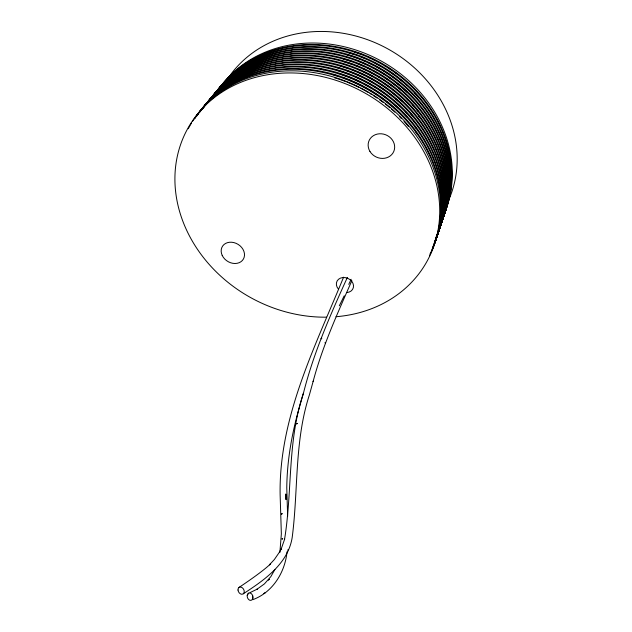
<?xml version="1.0" encoding="UTF-8"?>
<svg xmlns="http://www.w3.org/2000/svg" width="632" height="632" viewBox="0 0 632 632"><rect width="100%" height="100%" fill="white"/><g stroke="black" fill="none" stroke-linecap="round" stroke-linejoin="round"><path stroke-width="0.95" d="M285.885 496.689L285.838 493.971L285.964 499.58L285.893 496.547M282.141 539.128L282.638 538.432L282.141 539.128L282.172 538.63M281.224 549.137L281.651 549.35L280.798 549.777M287.031 551.783C285.072 572.292 272.716 592.326 252.855 599.657M279.889 552.431L281.351 533.898L280.134 494.974C278.704 417.618 315.06 346.905 343.595 277.164M296.811 423.898L297.301 423.385L296.503 423.843L296.874 423.582M347.371 277.432C330.267 315.092 313.48 353.075 303.407 393.349L303.305 393.728C287.315 440.907 292.458 491.206 284.526 539.546L284.637 539.167L281.485 548.134L279.431 552.218L279.66 551.831L274.375 559.51L269.374 564.889M303.352 393.317L298.565 410.168C291.502 435.456 287.062 461.526 286.77 487.817L287.647 516.328M321.285 338.815L321.807 338.262L321.072 338.72L321.412 338.46M351.85 280.663C337.425 313.654 322.367 346.541 313.124 381.467L313.227 381.088L309.364 395.008C294.33 441.215 298.375 490.108 292.182 537.548C287.923 564.005 264.034 580.223 243.328 593.772M348.761 284.376L351.147 279.281M281.753 513.429L281.406 514.172L282.235 513.729L281.753 513.429L281.777 513.934M339.313 305.817L344.211 295.792M274.936 569.456L270.796 576.684L264.413 583.897L256.797 589.395L257.208 589.135L250.098 592.579M247.231 595.328A3.808 2.789 72.9 0 1 251.971 594.333A3.808 2.789 72.9 0 1 251.007 600.353A3.808 2.789 72.9 0 1 247.231 595.328L248.668 593.132M268.505 579.923L269.358 579.331L268.505 579.923L268.884 579.497M325.085 342.923L325.488 342.505L325.14 342.765M270.117 564.281C263.331 570.814 248.542 581.092 238.904 587.499M269.706 564.542L270.441 563.934M287.757 550.203L287.947 549.721M252.603 595.455L252.776 598.591M197.121 115.648A135.145 116.32 29.2 0 1 200.976 110.126A135.327 116.414 29.2 0 0 196.489 116.406M433.11 246.362A135.145 116.32 29.2 0 0 372.232 87.99A135.145 116.32 29.2 0 0 202.153 108.593A135.327 116.414 29.2 0 1 372.295 89.041A135.327 116.414 29.2 0 1 432.794 247.294M194.498 118.792A135.904 116.699 29.2 0 1 198.369 113.254A135.722 116.612 29.2 0 0 195.138 118.034M431.411 251.109A135.904 116.699 29.2 0 0 370.976 91.45A135.904 116.699 29.2 0 0 199.546 111.714A135.722 116.612 29.2 0 1 370.431 90.107A135.722 116.612 29.2 0 1 432.13 249.3M430.992 251.978A135.904 116.699 29.2 0 1 430.139 253.693M326.602 317.169A136.828 117.157 29.2 0 1 183.075 138.116A136.828 117.157 29.2 0 1 407.055 127.538A136.828 117.157 29.2 0 1 335.979 316.727M188.289 128.746A136.299 116.896 29.2 0 1 191.591 122.885M192.61 121.249A136.299 116.896 29.2 0 1 366.655 91.119A136.299 116.896 29.2 0 1 429.46 255.723M228.397 77.744A126.408 111.745 29.3 0 1 229.456 76.227M230.538 74.726A126.408 111.745 29.3 0 1 391.327 50.876A126.408 111.745 29.3 0 1 447.638 202.374M218.87 89.057A129.315 113.318 29.2 0 1 219.952 87.524M221.066 86.015A129.315 113.318 29.2 0 1 383.292 62.205A129.315 113.318 29.2 0 1 444.193 213.9M338.515 289.219A8.824 7.276 23.4 0 1 340.435 278.127A8.824 7.276 23.4 0 1 352.94 283.286A8.824 7.276 23.4 0 1 346.644 292.569M334.439 77.768A133.573 114.692 29.2 0 1 346.044 81.749M346.928 82.097A133.573 114.692 29.2 0 1 359.055 87.508M360.746 88.361A133.573 114.692 29.2 0 1 368.243 92.485M369.878 93.449A133.573 114.692 29.2 0 1 371.498 94.445M373.109 95.448A133.573 114.692 29.2 0 1 377.067 98.055M379.413 99.682A133.573 114.692 29.2 0 1 383.237 102.471M385.481 104.201A133.573 114.692 29.2 0 1 389.873 107.772M391.311 108.996A133.573 114.692 29.2 0 1 394.818 112.133M399.535 116.675A133.573 114.692 29.2 0 1 401.494 118.682M404.038 121.407A133.573 114.692 29.2 0 1 408.367 126.392M333.222 74.647A133.004 114.408 29.2 0 1 337.709 75.966M343.065 77.744A133.004 114.408 29.2 0 1 347.474 79.379M349.227 80.074A133.004 114.408 29.2 0 1 351.842 81.157M353.572 81.907A133.004 114.408 29.2 0 1 356.164 83.069M357.87 83.866A133.004 114.408 29.2 0 1 361.267 85.533M362.104 85.96A133.004 114.408 29.2 0 1 363.787 86.837M365.454 87.737A133.004 114.408 29.2 0 1 367.105 88.654M368.756 89.586A133.004 114.408 29.2 0 1 374.413 93.023M375.211 93.528A133.004 114.408 29.2 0 1 378.355 95.614M379.911 96.688A133.004 114.408 29.2 0 1 384.493 100.014M386.737 101.728A133.004 114.408 29.2 0 1 391.816 105.9M393.238 107.124A133.004 114.408 29.2 0 1 396.706 110.268M416.053 132.349A133.004 114.408 29.2 0 1 417.159 133.929M354.244 51.808A127.103 111.366 29.2 0 1 362.365 54.668M368.567 57.228A127.103 111.366 29.2 0 1 371.189 58.421M372.927 59.234A127.103 111.366 29.2 0 1 375.511 60.514M384.77 65.625A127.103 111.366 29.2 0 1 386.413 66.629M388.04 67.648A127.103 111.366 29.2 0 1 392.038 70.294M394.4 71.945A127.103 111.366 29.2 0 1 396.722 73.644M216.065 92.865A129.671 113.507 29.2 0 1 217.108 91.308M218.719 89.001A129.671 113.507 29.2 0 1 381.531 63.161A129.671 113.507 29.2 0 1 443.585 215.725M199.522 112.441A134.758 116.13 29.2 0 1 369.752 84.404A134.758 116.13 29.2 0 1 433.773 244.371M320.25 69.078A132.444 114.131 29.2 0 1 324.121 69.796M340.063 73.92A132.444 114.131 29.2 0 1 348.011 76.701M348.888 77.033A132.444 114.131 29.2 0 1 360.09 81.907M364.293 84.016A132.444 114.131 29.2 0 1 372.509 88.63M374.112 89.61A132.444 114.131 29.2 0 1 375.708 90.605M378.07 92.146A132.444 114.131 29.2 0 1 381.949 94.8M383.482 95.898A132.444 114.131 29.2 0 1 386.492 98.142M390.165 101.033A132.444 114.131 29.2 0 1 393.744 104.043M395.142 105.275A132.444 114.131 29.2 0 1 398.571 108.42M402.758 112.543A132.444 114.131 29.2 0 1 406.803 116.857M414.868 126.653A132.444 114.131 29.2 0 1 416.022 128.209M215.488 93.568A129.844 113.594 29.2 0 1 216.523 92.003M218.143 89.697A129.844 113.594 29.2 0 1 380.211 63.334A129.844 113.594 29.2 0 1 444.019 214.84M348.327 52.567A127.617 111.635 29.2 0 1 354.742 54.542M361.07 56.817A127.617 111.635 29.2 0 1 363.748 57.883M375.132 63.129A127.617 111.635 29.2 0 1 376.846 64.022M378.544 64.938A127.617 111.635 29.2 0 1 380.235 65.878M390.078 71.969A127.617 111.635 29.2 0 1 394.028 74.734M397.117 77.033A127.617 111.635 29.2 0 1 398.626 78.21M400.127 79.411A127.617 111.635 29.2 0 1 403.082 81.86M405.246 83.756A127.617 111.635 29.2 0 1 407.371 85.683M414.782 93.078A127.617 111.635 29.2 0 1 418.566 97.312M215.283 93.496A130.2 113.784 29.2 0 1 216.902 91.19A130.366 113.871 29.2 0 0 214.698 94.2M218.024 89.673A130.2 113.784 29.2 0 1 381.254 65.894A130.2 113.784 29.2 0 1 442.692 218.419M200.147 111.69A134.577 116.035 29.2 0 1 369.68 83.377A134.577 116.035 29.2 0 1 434.476 242.577M202.011 109.304A134.189 115.846 29.2 0 1 372.019 82.579A134.189 115.846 29.2 0 1 434.326 242.34M336.161 70.018A131.891 113.847 29.2 0 1 350.286 74.71M355.476 76.835A131.891 113.847 29.2 0 1 358.052 77.965M359.75 78.755A131.891 113.847 29.2 0 1 362.286 79.964M363.961 80.801A131.891 113.847 29.2 0 1 368.108 82.982M369.752 83.89A131.891 113.847 29.2 0 1 371.379 84.822M372.998 85.77A131.891 113.847 29.2 0 1 376.988 88.219M378.56 89.231A131.891 113.847 29.2 0 1 383.972 92.936M385.481 94.034A131.891 113.847 29.2 0 1 387.724 95.716M394.234 100.994A131.891 113.847 29.2 0 1 400.419 106.603M405.278 111.485A131.891 113.847 29.2 0 1 407.284 113.634M413.597 121.052A131.891 113.847 29.2 0 1 414.789 122.576M218.008 89.61A130.366 113.871 29.2 0 1 381.799 67.134A130.366 113.871 29.2 0 1 442.029 220.149M346.052 54.455A128.138 111.911 29.2 0 1 359.758 58.981M363.345 60.427A128.138 111.911 29.2 0 1 366.015 61.573M367.785 62.363A128.138 111.911 29.2 0 1 373.022 64.883M375.606 66.218A128.138 111.911 29.2 0 1 380.693 69.054M382.36 70.041A128.138 111.911 29.2 0 1 384.019 71.053M385.654 72.08A128.138 111.911 29.2 0 1 389.691 74.75M392.859 76.978A128.138 111.911 29.2 0 1 395.964 79.292M409.726 91.277A128.138 111.911 29.2 0 1 413.059 94.697M213.442 95.709A130.729 114.06 29.2 0 1 216.76 91.111M217.929 89.618A130.729 114.06 29.2 0 1 381.894 69.204A130.729 114.06 29.2 0 1 441.413 222.006M202.09 109.352A134.016 115.751 29.2 0 1 371.474 81.291A134.016 115.751 29.2 0 1 435.037 240.563M203.409 107.764A133.636 115.561 29.2 0 1 372.359 79.695A133.636 115.561 29.2 0 1 435.693 238.604M337.614 67.735A131.345 113.57 29.2 0 1 340.277 68.501M347.324 70.792A131.345 113.57 29.2 0 1 351.676 72.404M352.545 72.743A131.345 113.57 29.2 0 1 361.938 76.828M368.598 80.193A131.345 113.57 29.2 0 1 370.233 81.086M371.869 82.002A131.345 113.57 29.2 0 1 373.488 82.934M378.26 85.849A131.345 113.57 29.2 0 1 381.38 87.895M382.921 88.938A131.345 113.57 29.2 0 1 385.212 90.55M387.463 92.201A131.345 113.57 29.2 0 1 389.683 93.884M391.192 95.069A131.345 113.57 29.2 0 1 393.491 96.941M395.758 98.853A131.345 113.57 29.2 0 1 398.713 101.468M400.159 102.803A131.345 113.57 29.2 0 1 402.987 105.52M410.358 113.349A131.345 113.57 29.2 0 1 412.87 116.304M212.858 96.412A130.903 114.155 29.2 0 1 378.22 68.019A130.903 114.155 29.2 0 1 440.741 223.736M358.439 61.17A128.659 112.188 29.2 0 1 361.149 62.252M362.942 62.995A128.659 112.188 29.2 0 1 365.612 64.164M372.627 67.537A128.659 112.188 29.2 0 1 374.357 68.446M376.072 69.37A128.659 112.188 29.2 0 1 377.77 70.318M379.461 71.282A128.659 112.188 29.2 0 1 384.454 74.323M388.506 77.009A128.659 112.188 29.2 0 1 391.69 79.245M396.335 82.752A128.659 112.188 29.2 0 1 407.253 92.264M211.594 97.936A131.266 114.345 29.2 0 1 377.367 69.544A131.266 114.345 29.2 0 1 440.117 225.616M204.025 107.029A133.455 115.466 29.2 0 1 373.251 79.221A133.455 115.466 29.2 0 1 435.59 238.556M205.329 105.457A133.076 115.277 29.2 0 1 374.128 77.641A133.076 115.277 29.2 0 1 436.238 236.613M339.992 65.736A130.8 113.294 29.2 0 1 348.43 68.414M353.051 70.112A130.8 113.294 29.2 0 1 355.634 71.139M357.349 71.858A130.8 113.294 29.2 0 1 359.9 72.964M361.591 73.731A130.8 113.294 29.2 0 1 364.948 75.326M366.607 76.156A130.8 113.294 29.2 0 1 374.768 80.604M377.162 82.034A130.8 113.294 29.2 0 1 378.734 83.013M380.298 84.009A130.8 113.294 29.2 0 1 383.395 86.055M384.92 87.113A130.8 113.294 29.2 0 1 387.187 88.725M390.157 90.945A130.8 113.294 29.2 0 1 391.619 92.075M393.159 93.299A130.8 113.294 29.2 0 1 396.193 95.811M397.678 97.099A130.8 113.294 29.2 0 1 402.734 101.736M211.001 98.647A131.44 114.431 29.2 0 1 377.446 70.523A131.44 114.431 29.2 0 1 439.438 227.354M343.287 58.808A129.189 112.464 29.2 0 1 351.629 61.383M358.02 63.729A129.189 112.464 29.2 0 1 360.73 64.835M362.531 65.602A129.189 112.464 29.2 0 1 364.316 66.384M367.863 68.035A129.189 112.464 29.2 0 1 370.494 69.33M373.093 70.681A129.189 112.464 29.2 0 1 378.228 73.541M384.872 77.649A129.189 112.464 29.2 0 1 388.917 80.398M392.077 82.689A129.189 112.464 29.2 0 1 395.174 85.051M398.942 88.117A129.189 112.464 29.2 0 1 401.146 90.021M403.319 91.956A129.189 112.464 29.2 0 1 405.444 93.931M412.198 100.796A129.189 112.464 29.2 0 1 414.118 102.929M209.721 100.18A131.811 114.621 29.2 0 1 376.593 72.064A131.811 114.621 29.2 0 1 438.806 229.242M205.937 104.722A132.902 115.19 29.2 0 1 374.057 76.638A132.902 115.19 29.2 0 1 436.941 234.851M207.233 103.166A132.53 114.992 29.2 0 1 374.926 75.074A132.53 114.992 29.2 0 1 437.581 232.932M358.067 69.323A130.255 113.017 29.2 0 1 360.785 70.484M362.586 71.297A130.255 113.017 29.2 0 1 366.149 72.98M367.911 73.857A130.255 113.017 29.2 0 1 373.141 76.638M374.863 77.61A130.255 113.017 29.2 0 1 376.569 78.605M379.097 80.138A130.255 113.017 29.2 0 1 380.772 81.18M384.88 83.898A130.255 113.017 29.2 0 1 388.901 86.742M392.812 89.712A130.255 113.017 29.2 0 1 394.344 90.937M405.27 100.693A130.255 113.017 29.2 0 1 408.667 104.162M418.637 115.893A130.255 113.017 29.2 0 1 419.774 117.426M209.129 100.899A131.977 114.716 29.2 0 1 375.716 72.522A131.977 114.716 29.2 0 1 438.9 229.266M207.841 102.439A132.357 114.905 29.2 0 1 374.855 74.078A132.357 114.905 29.2 0 1 438.268 231.178M342.82 61.272A129.718 112.741 29.2 0 1 353.027 64.575M355.769 65.602A129.718 112.741 29.2 0 1 358.502 66.692M363.005 68.627A129.718 112.741 29.2 0 1 365.683 69.86M370.083 72.032A129.718 112.741 29.2 0 1 371.821 72.941M373.552 73.873A129.718 112.741 29.2 0 1 375.274 74.829M377.825 76.306A129.718 112.741 29.2 0 1 379.508 77.317M382.005 78.874A129.718 112.741 29.2 0 1 384.469 80.477M388.514 83.266A129.718 112.741 29.2 0 1 393.23 86.774M407.087 98.995A129.718 112.741 29.2 0 1 408.446 100.37M412.396 104.604A129.718 112.741 29.2 0 1 414.292 106.769M416.749 109.699A129.718 112.741 29.2 0 1 417.95 111.193M264.8 593.069L263.915 593.488L264.8 593.069M222.195 255.383A12.253 9.97 31.6 0 0 242.309 260.542A12.253 9.97 31.6 0 0 234.006 242.625A12.253 9.97 31.6 0 0 222.195 255.383M369.941 151.411A13.493 12.087 24 0 0 392.922 153.062A13.493 12.087 24 0 0 381.349 133.794A13.493 12.087 24 0 0 369.941 151.411M238.003 590.027A3.839 2.844 60.1 0 0 242.909 594.041A3.839 2.844 60.1 0 0 242.435 587.863A3.839 2.844 60.1 0 0 238.003 590.027"/></g></svg>
